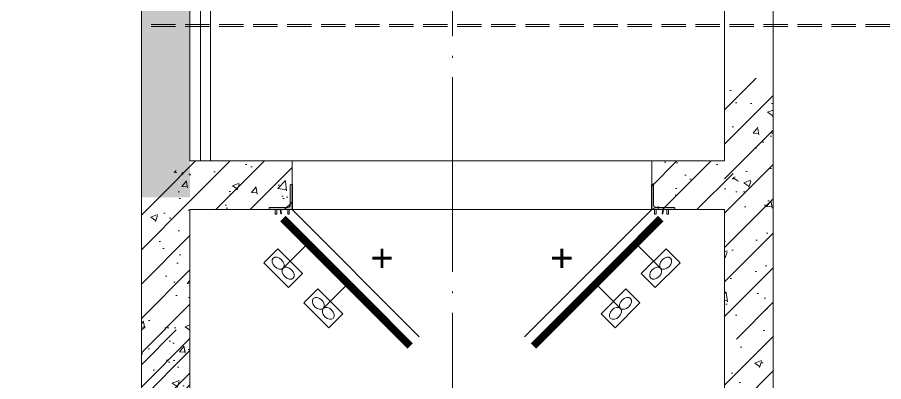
# Model space of a CAD drawing. Extents: x 13114849 to 13479250, y 160225 to 278773.
# Drawn here: x 13442421 to 13451333, y 177392 to 181135 of the extents above; entities that cross this region are included whole.
import ezdxf

# ---------------------------------------------------------------- set-up
doc = ezdxf.new("R2010")
doc.units = 0
doc.header["$LTSCALE"] = 1000
doc.header["$MEASUREMENT"] = 0
doc.linetypes.add('DASH', pattern=[0.35, 0.25, -0.1])
doc.linetypes.add('DOTE', pattern=[2.4200000000000004, 2, -0.2, 0.02, -0.2])
doc.layers.add('1-人防', color=7, linetype='Continuous', lineweight=5)
doc.layers.add('建筑底图', color=8, linetype='Continuous', lineweight=13)
pattern_1 = [(45, (-133785.1337951943, -34031), (-176.7766952966369, 176.7766952966369), []), (49.99999999999999, (-133785.1337951943, -34031), (717.2601826007534, -62.75213498259511), [75, -825]), (355, (-133785.1337951943, -34031), (-138.751333613, 752.1921337000118), [60, -660]), (100.4514, (-133725.362115195, -34036.22933999999), (578.5093817140216, 689.4395420609536), [63.74019000000001, -701.142112]), (46.18420000000001, (-133785.1337951943, -33831), (1067.241048625644, -165.5190143290181), [112.5, -1237.5]), (96.6356, (-133696.1970501952, -33844.79330700001), (934.6627055487033, 974.1178709004417), [95.610288, -1051.713]), (351.1842, (-133785.1337951943, -33831), (934.6619451336272, 974.1186009253246), [90, -990]), (21, (-133685.1337951943, -33881), (596.9070521184617, -402.6188906653388), [75, -825]), (326.0000000000001, (-133685.1337951943, -33881), (243.3153319215817, 725.150045046853), [60, -660]), (71.4514, (-133635.3915621936, -33914.55160599999), (840.22262858149, 322.5304967099524), [63.74019000000001, -701.142112]), (37.50000000000001, (-133785.1337951943, -34031), (12.15985531729067, 332.8938538313115), [0, -652, 0, -670, 0, -662.5]), (7.499999999999999, (-133785.1337951943, -34031), (263.0695374421486, 394.4117118823602), [0, -382, 0, -637, 0, -252.5]), (327.5, (-134008.1337951943, -34031), (533.822436172409, -22.55487173437976), [0, -250, 0, -780, 0, -1035]), (317.5, (-134108.1337951943, -34031), (583.1861693423863, 100.1049823323177), [0, -325, 0, -518, 0, -735])]
pattern_2 = [(45, (-133785.1337951943, -35831), (-176.7766952966369, 176.7766952966369), []), (49.99999999999999, (-133785.1337951943, -35831), (717.2601826007534, -62.75213498259511), [75, -825]), (355, (-133785.1337951943, -35831), (-138.751333613, 752.1921337000118), [60, -660]), (100.4514, (-133725.362115195, -35836.22933999999), (578.5093817140216, 689.4395420609536), [63.74019000000001, -701.142112]), (46.18420000000001, (-133785.1337951943, -35631), (1067.241048625644, -165.5190143290181), [112.5, -1237.5]), (96.6356, (-133696.1970501952, -35644.79330700001), (934.6627055487033, 974.1178709004417), [95.610288, -1051.713]), (351.1842, (-133785.1337951943, -35631), (934.6619451336272, 974.1186009253246), [90, -990]), (21, (-133685.1337951943, -35681), (596.9070521184617, -402.6188906653388), [75, -825]), (326.0000000000001, (-133685.1337951943, -35681), (243.3153319215817, 725.150045046853), [60, -660]), (71.4514, (-133635.3915621936, -35714.55160599999), (840.22262858149, 322.5304967099524), [63.74019000000001, -701.142112]), (37.50000000000001, (-133785.1337951943, -35831), (12.15985531729067, 332.8938538313115), [0, -652, 0, -670, 0, -662.5]), (7.499999999999999, (-133785.1337951943, -35831), (263.0695374421486, 394.4117118823602), [0, -382, 0, -637, 0, -252.5]), (327.5, (-134008.1337951943, -35831), (533.822436172409, -22.55487173437976), [0, -250, 0, -780, 0, -1035]), (317.5, (-134108.1337951943, -35831), (583.1861693423863, 100.1049823323177), [0, -325, 0, -518, 0, -735])]

# ---------------------------------------------------------------- blocks, each defined once
blk = doc.blocks.new('fjyk')
at = {"layer": '1-人防'}
blk.add_hatch(color=256, dxfattribs=at).paths.add_polyline_path([(3542185.865444691, 1787569.008113621), (3542185.865444691, 1787329.008113621), (3542441.865444691, 1787329.008113621), (3542441.865444691, 1787343.941446954, 0.4142135623730951), (3542434.398778025, 1787351.408113621), (3542233.865444691, 1787351.408113621, -0.4142135623730951), (3542208.265444691, 1787377.008113621), (3542208.265444691, 1787561.541446954, 0.4142135623728097), (3542200.798778025, 1787569.008113621)])
blk.add_lwpolyline([(3542185.865444691, 1787329.008113621), (3542441.865444691, 1787329.008113621), (3542441.865444691, 1787343.941446954, 0.414213562373095), (3542434.398778025, 1787351.408113621), (3542233.865444691, 1787351.408113621, -0.4142135623730953), (3542208.265444691, 1787377.008113621), (3542208.265444691, 1787561.541446954, 0.414213562373095), (3542200.798778025, 1787569.008113621), (3542185.865444691, 1787569.008113621)], format="xyb", close=True, dxfattribs=at)
for points in [[(3542185.865444691, 1787505.008113621), (3542137.865444691, 1787505.008113621), (3542137.865444691, 1787489.008113621), (3542185.865444691, 1787489.008113621)], [(3542185.865444691, 1787447.408113621), (3542141.065444691, 1787441.434780288), (3542141.065444691, 1787447.834780288), (3542185.865444691, 1787453.808113621)], [(3542185.865444691, 1787377.008113621), (3542137.865444691, 1787377.008113621), (3542137.865444691, 1787361.008113621), (3542185.865444691, 1787361.008113621)]]:
    blk.add_lwpolyline(points, close=True, dxfattribs=at)

msp = doc.modelspace()

# ---------------------------------------------------------------- hatches: boundary and pattern name
at = {"layer": '建筑底图'}
h = msp.add_hatch(dxfattribs=at)
h.set_pattern_fill('钢筋混凝土', color=8, scale=100, style=0)
h.set_pattern_definition([(45, (793255.2557103541, 7.916241884231567e-09), (-176.7766952966369, 176.7766952966369), []), (49.99999999999999, (793255.2557103541, 7.916241884231567e-09), (717.2601826007534, -62.75213498259511), [75, -825]), (355, (793255.2557103541, 7.916241884231567e-09), (-138.751333613, 752.1921337000118), [60, -660]), (100.4514, (793315.0273903534, -5.229339992074529), (578.5093817140216, 689.4395420609536), [63.74019000000001, -701.142112]), (46.18420000000001, (793255.2557103541, 200.0000000079162), (1067.241048625644, -165.5190143290181), [112.5, -1237.5]), (96.6356, (793344.1924553532, 186.2066930079018), (934.6627055487033, 974.1178709004417), [95.610288, -1051.713]), (351.1842, (793255.2557103541, 200.0000000079162), (934.6619451336272, 974.1186009253246), [90, -990]), (21, (793355.2557103541, 150.0000000079162), (596.9070521184617, -402.6188906653388), [75, -825]), (326.0000000000001, (793355.2557103541, 150.0000000079162), (243.3153319215817, 725.150045046853), [60, -660]), (71.4514, (793404.9979433548, 116.4483940079226), (840.22262858149, 322.5304967099524), [63.74019000000001, -701.142112]), (37.50000000000001, (793255.2557103541, 7.916241884231567e-09), (12.15985531729067, 332.8938538313115), [0, -652, 0, -670, 0, -662.5]), (7.499999999999999, (793255.2557103541, 7.916241884231567e-09), (263.0695374421486, 394.4117118823602), [0, -382, 0, -637, 0, -252.5]), (327.5, (793032.2557103541, 7.916241884231567e-09), (533.822436172409, -22.55487173437976), [0, -250, 0, -780, 0, -1035]), (317.5, (792932.2557103541, 7.916241884231567e-09), (583.1861693423863, 100.1049823323177), [0, -325, 0, -518, 0, -735])])
h.paths.add_polyline_path([(13444197.36620498, 182459.5170952663), (13443697.36620498, 182459.5170952663), (13443697.36620498, 179284.5568231391), (13444197.36620498, 179284.5568231391)])
h.paths.add_polyline_path([(13443697.36620498, 182479.5170952663), (13444197.36620498, 182479.5170952663), (13444197.36620498, 184659.5171292387), (13438897.36620497, 184659.5170671511), (13438897.36620497, 184859.5170390361), (13421897.36620496, 184859.5168398877), (13421897.36620496, 184159.5168398877), (13438197.36620497, 184159.5170308359), (13438197.36620497, 183959.5170308359), (13443697.36620498, 183959.5170952663)])
h = msp.add_hatch(dxfattribs=at)
h.set_pattern_fill('钢筋混凝土', color=8, scale=100, style=0)
h.set_pattern_definition(pattern_1)
h.paths.add_polyline_path([(13449864.03287139, 177759.5171034922), (13450197.36620472, 177759.5171034624), (13450197.36620476, 180359.5181045234), (13450030.69953811, 180509.5181044539), (13449697.36620472, 180509.518104351), (13449697.36620474, 178009.5171034707)])
h = msp.add_hatch(dxfattribs=at)
h.set_pattern_fill('钢筋混凝土', color=8, scale=100, style=0)
h.set_pattern_definition(pattern_2)
h.paths.add_polyline_path([(13444030.6995383, 175959.5171033811), (13444197.36620494, 176209.5171034189), (13444197.36620494, 179159.5171035934), (13444030.69953833, 179626.5), (13443697.36620499, 179409.5171034763), (13443697.36620499, 175959.5171034624)])
h = msp.add_hatch(dxfattribs=at)
h.set_pattern_fill('钢筋混凝土', color=8, scale=100, style=0)
h.set_pattern_definition(pattern_2)
h.paths.add_polyline_path([(13444030.69953833, 179409.5171036067), (13444197.36620494, 179159.5171035934), (13445247.36620458, 179159.5171034763), (13445247.36620458, 179659.5171034763), (13444197.36620506, 179659.5171037503)])
h = msp.add_hatch(dxfattribs=at)
h.set_pattern_fill('钢筋混凝土', color=8, scale=100, style=0)
h.set_pattern_definition(pattern_2)
h.paths.add_polyline_path([(13448947.36620457, 179159.5171034763), (13449697.36620492, 179159.5171035305), (13449864.03287143, 179409.5171034882), (13449697.36620466, 179659.5171034578), (13448947.36620457, 179659.5171034763)])
h = msp.add_hatch(dxfattribs=at)
h.set_pattern_fill('钢筋混凝土', color=8, scale=100, style=0)
h.set_pattern_definition([(45, (-133785.1337951943, -33831), (-176.7766952966369, 176.7766952966369), []), (49.99999999999999, (-133785.1337951943, -33831), (717.2601826007534, -62.75213498259511), [75, -825]), (355, (-133785.1337951943, -33831), (-138.751333613, 752.1921337000118), [60, -660]), (100.4514, (-133725.362115195, -33836.22933999999), (578.5093817140216, 689.4395420609536), [63.74019000000001, -701.142112]), (46.18420000000001, (-133785.1337951943, -33631), (1067.241048625644, -165.5190143290181), [112.5, -1237.5]), (96.6356, (-133696.1970501952, -33644.79330700001), (934.6627055487033, 974.1178709004417), [95.610288, -1051.713]), (351.1842, (-133785.1337951943, -33631), (934.6619451336272, 974.1186009253246), [90, -990]), (21, (-133685.1337951943, -33681), (596.9070521184617, -402.6188906653388), [75, -825]), (326.0000000000001, (-133685.1337951943, -33681), (243.3153319215817, 725.150045046853), [60, -660]), (71.4514, (-133635.3915621936, -33714.55160599999), (840.22262858149, 322.5304967099524), [63.74019000000001, -701.142112]), (37.50000000000001, (-133785.1337951943, -33831), (12.15985531729067, 332.8938538313115), [0, -652, 0, -670, 0, -662.5]), (7.499999999999999, (-133785.1337951943, -33831), (263.0695374421486, 394.4117118823602), [0, -382, 0, -637, 0, -252.5]), (327.5, (-134008.1337951943, -33831), (533.822436172409, -22.55487173437976), [0, -250, 0, -780, 0, -1035]), (317.5, (-134108.1337951943, -33831), (583.1861693423863, 100.1049823323177), [0, -325, 0, -518, 0, -735])])
h.paths.add_polyline_path([(13443697.36620501, 171509.5140157908), (13444197.36620496, 170909.5140157938), (13444197.36620496, 177709.5171032621), (13444030.6995383, 177959.5171033811), (13443697.36620499, 177959.5171034624)])
h = msp.add_hatch(dxfattribs=at)
h.set_pattern_fill('钢筋混凝土', color=8, scale=100, style=0)
h.set_pattern_definition(pattern_1)
h.paths.add_polyline_path([(13450030.69953806, 173959.5146843211), (13450197.36620471, 174209.5146843274), (13450197.36620472, 177759.5171034624), (13449864.03287139, 177759.5171034922), (13449697.36620472, 177509.5171035434), (13449697.36620472, 173959.514684424)])

# ---------------------------------------------------------------- linework, layer by layer
at = {"layer": '建筑底图', "color": 8, "linetype": 'DOTE'}
msp.add_line((13446897.36620497, 209559.5146856282), (13446897.36620496, 163209.5146856345), dxfattribs=at)
at = {"layer": '建筑底图', "color": 8}
for p, q in [((13444407.36620499, 179659.5171034763), (13444407.36620499, 184869.5170659803)), ((13444307.36620499, 179659.5171034763), (13444307.36620499, 184769.5170659803)), ((13444197.36620506, 179659.5171037503), (13444197.36620506, 184659.5171066081)), ((13443697.36620499, 179409.5171034763), (13443697.36620511, 183959.517106608)), ((13449697.36620466, 182559.5215253906), (13449697.36620466, 179659.5171034578)), ((13450197.36620472, 177959.5171034624), (13450197.36620476, 181259.5181045234)), ((13444197.36620506, 179659.5171037503), (13445247.36620458, 179659.5171034763)), ((13445247.36620458, 179659.5171034763), (13445247.36620458, 179159.5171034763)), ((13448947.36620457, 179659.5171034763), (13448947.36620457, 179159.5171034763)), ((13448947.36620457, 179659.5171034763), (13449697.36620466, 179659.5171034578)), ((13443697.36620499, 175959.5171034624), (13443697.36620499, 179409.5171034763)), ((13444197.36620494, 176209.5171034189), (13444197.36620494, 179159.5171035934)), ((13444197.36620494, 179159.5171035934), (13445247.36620458, 179159.5171034763)), ((13445247.3662046, 179159.5171035493), (13446555.51374981, 177851.3695583402)), ((13448947.36620456, 179159.5171035079), (13447639.21865932, 177851.3695583281)), ((13448947.36620457, 179159.5171034763), (13449697.36620492, 179159.5171035305)), ((13449697.36620472, 178709.518104351), (13449697.36620492, 179159.5171035305)), ((13445155.72077809, 178557.3545732838, -5.524801908443535e-09), (13445409.58439055, 178811.2181857396)), ((13449039.01163106, 178557.3545732404, -5.524801908443535e-09), (13448785.14801861, 178811.2181857019)), ((13449697.36620474, 176209.5171034707), (13449697.36620472, 178709.518104351)), ((13445568.72077809, 178144.3545732835, -5.524801908443535e-09), (13445822.58439055, 178398.2181857392)), ((13448626.01163105, 178144.3545732492, -5.524801908443535e-09), (13448372.1480186, 178398.2181857107)), ((13450197.36620471, 174409.5146843274), (13450197.36620472, 177959.5171034624))]:
    msp.add_line(p, q, dxfattribs=at)
at = {"layer": '建筑底图', "color": 8, "linetype": 'DASH'}
for p, q in [((13473797.36620514, 181059.517106608), (13443697.36620503, 181059.517106608)), ((13473797.36620515, 181039.517106608), (13443697.36620503, 181039.517106608))]:
    msp.add_line(p, q, dxfattribs=at)
at = {"layer": '建筑底图', "color": 8}
msp.add_lwpolyline([(13311597.36622271, 184159.5155477665), (13438197.36620497, 184159.5155477665), (13438197.36620731, 183959.5170308359), (13443697.36620498, 183959.5170308359), (13443697.36620498, 171509.5140157907), (13434296.97019093, 171509.514015788), (13434296.97019093, 165209.5140158274), (13477297.36621002, 165209.5140158488), (13477297.36621011, 178509.5146838985), (13473697.36620497, 180533.5146839736), (13473697.36620497, 207859.5147523294), (13459597.36620497, 207859.5147523294), (13459597.36620497, 205459.5139688094), (13421797.36620497, 205459.5139688094), (13421797.36620497, 205259.5139687569), (13333997.36620318, 205259.5139784271)], dxfattribs=at)
msp.add_lwpolyline([(13448947.36620457, 179159.5171035161), (13445247.36620459, 179159.5171035183), (13445247.36620457, 179659.5171035583), (13448947.36620457, 179659.5171035196)], close=True, dxfattribs=at)
at = {"layer": '建筑底图', "color": 8, "const_width": 78.94736841}
for points in [[(13445154.32583867, 179066.476737615), (13446462.47338386, 177758.3291924188)], [(13449040.40657049, 179066.4767375715), (13447732.25902526, 177758.3291924046)]]:
    msp.add_lwpolyline(points, dxfattribs=at)
at = {"layer": '建筑底图', "color": 8, "linetype": 'DASH', "const_width": 30}
for points in [[(13446172.36620458, 178559.5171035178), (13446172.36620458, 178759.5171035178)], [(13448022.36620457, 178559.5171035168), (13448022.36620457, 178759.5171035168)], [(13446072.36620458, 178659.5171035178), (13446272.36620458, 178659.5171035178)], [(13447922.36620457, 178659.5171035168), (13448122.36620457, 178659.5171035168)]]:
    msp.add_lwpolyline(points, dxfattribs=at)
at = {"layer": '建筑底图', "color": 8, "elevation": -4.026709510176595e-08}
for points in [[(13445099.81983386, 178757.3106313753), (13444955.76471382, 178613.2555117542), (13445211.62170469, 178357.3985201274), (13445355.67682473, 178501.4536397462)], [(13449094.91257529, 178757.3106313306), (13449238.96769533, 178613.2555117063), (13448983.11070446, 178357.3985200853), (13448839.05558441, 178501.4536397072)], [(13445512.81983386, 178344.3106313749), (13445368.76471382, 178200.2555117538), (13445624.62170469, 177944.3985201271), (13445768.67682473, 178088.4536397458)], [(13448681.91257528, 178344.3106313395), (13448825.96769532, 178200.2555117152), (13448570.11070445, 177944.3985200941), (13448426.0555844, 178088.4536397161)]]:
    msp.add_lwpolyline(points, close=True, dxfattribs=at)
at = {"layer": '建筑底图', "color": 8, "extrusion": (2.741758419377599e-11, -5.654709810499852e-12, -1)}
msp.add_ellipse((13445104.54937983, 178608.5259715337, -1.124264131434848e-07), major_axis=(51.17139824973656, -51.17139825097292, 1.692355527532165e-09), ratio=0.6817919004778564, dxfattribs=at)
at = {"layer": '建筑底图', "color": 8}
for centre, major_axis in [((13449090.18302931, 178608.5259714891, -1.124264131434848e-07), (-51.17139825088034, -51.17139824982915, 1.692355527532165e-09)), ((13445206.89217634, 178506.1831750334, -1.090417020883786e-07), (-51.17139824973607, 51.1713982509735, -1.692355527532155e-09)), ((13448677.18302931, 178195.525971498, -1.124264131434848e-07), (-51.17139825088033, -51.17139824982915, 1.692355527532165e-09)), ((13445619.89217634, 178093.1831750331, -1.090417020883786e-07), (-51.17139824973607, 51.1713982509735, -1.692355527532155e-09))]:
    msp.add_ellipse(centre, major_axis=major_axis, ratio=0.6817919004778565, dxfattribs=at)
at = {"layer": '建筑底图', "color": 8, "extrusion": (-2.741758419390239e-11, -5.654709809887008e-12, -1)}
for centre in [(13448987.84023281, 178506.1831749912, -1.090417020883786e-07), (13448574.8402328, 178093.183175, -1.090417020883786e-07)]:
    msp.add_ellipse(centre, major_axis=(51.17139825087984, 51.17139824982973, -1.692355527532155e-09), ratio=0.6817919004778565, dxfattribs=at)
at = {"layer": '建筑底图', "color": 8, "extrusion": (2.741758419377599e-11, -5.654709810499849e-12, -1)}
msp.add_ellipse((13445517.54937983, 178195.5259715334, -1.124264131434848e-07), major_axis=(51.17139824973656, -51.17139825097292, 1.692355527532165e-09), ratio=0.6817919004778565, dxfattribs=at)

# ---------------------------------------------------------------- block references
at = {"layer": '建筑底图', "color": 8, "rotation": 89.99891173301533}
msp.add_blockref('fjyk', (15232512.9690269, -3363060.296020614), dxfattribs=at)
at = {"layer": '建筑底图', "color": 8, "xscale": -1, "rotation": 270.001088265704}
msp.add_blockref('fjyk', (11661681.76330309, -3363060.295980707), dxfattribs=at)

doc.saveas('drawing.dxf')
